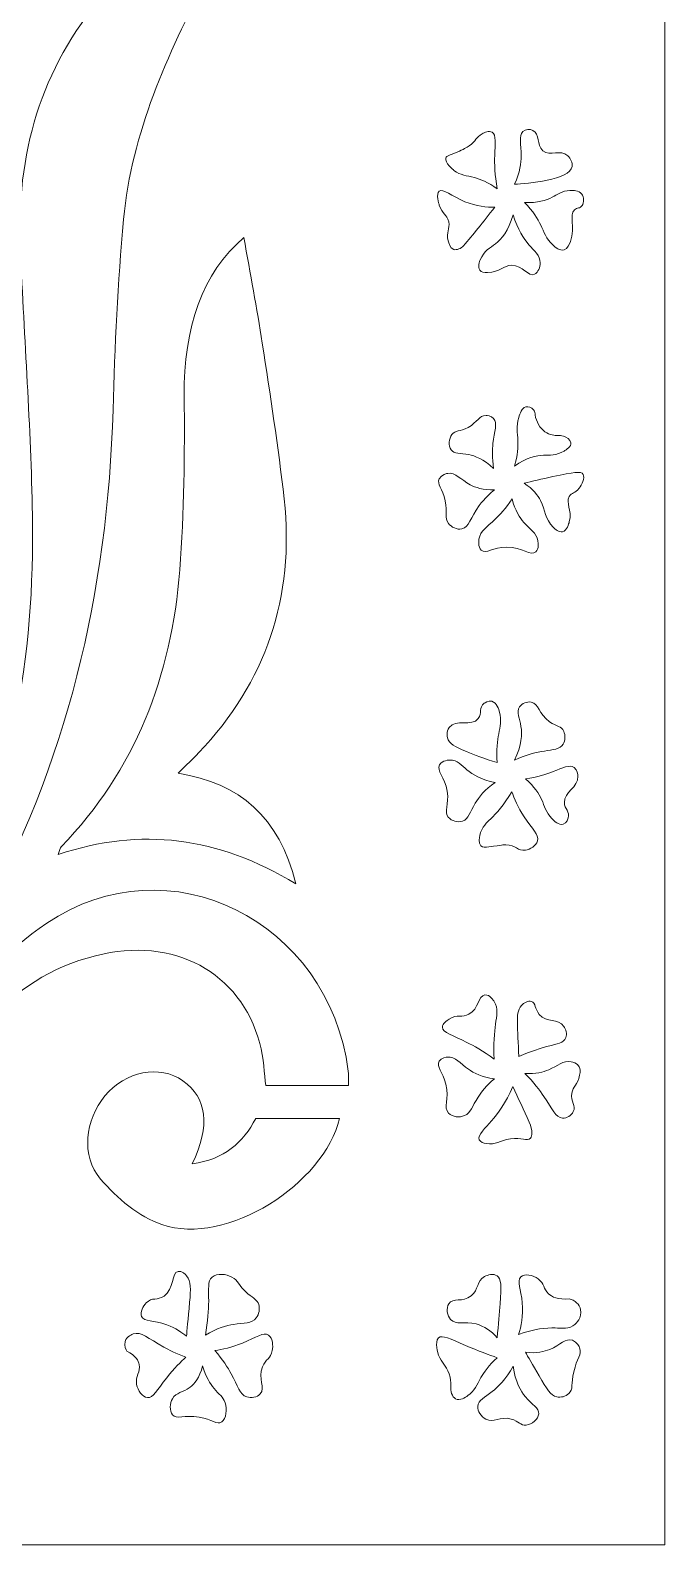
# Model space of a CAD drawing. Header units: inches. Extents: x 195 to 1095, y -2045 to -167.
# Drawn here: x 783 to 1095, y -2045 to -1300 of the extents above; entities that cross this region are included whole.
import ezdxf

# ---------------------------------------------------------------- set-up
doc = ezdxf.new("R2010")
doc.units = ezdxf.units.IN
doc.header["$MEASUREMENT"] = 0
doc.layers.add('_U+0421_U+043B_U+043E_U+0439 1', color=7, linetype='Continuous')

msp = doc.modelspace()

# ---------------------------------------------------------------- linework, layer by layer
at = {"layer": '_U+0421_U+043B_U+043E_U+0439 1', "lineweight": 0}
for points, knots in [([(194.98, -166.59), (194.98, -792.81), (194.98, -1418.92), (194.98, -2044.85), (495.04, -2044.85), (795.1, -2044.85), (1094.98, -2044.85), (1094.98, -1418.47), (1094.98, -792.48), (1094.98, -166.59), (794.85, -166.59), (494.92, -166.59), (194.98, -166.59)], [0, 0, 0, 0, 1, 1, 1, 2, 2, 2, 3, 3, 3, 4, 4, 4, 4]), ([(740.18, -1737.17), (773.75, -1675.37), (785.05, -1608.3), (783.81, -1538.51), (783.04, -1495.15), (779.83, -1451.84), (777.87, -1408.5), (775.73, -1361.2), (787.85, -1318.77), (818.58, -1283.16), (836, -1262.97), (857.7, -1249.88), (885.53, -1242.29), (879.57, -1254.59), (874.87, -1264.97), (869.62, -1275.03), (850.17, -1312.27), (832.65, -1350.39), (828.67, -1393.22), (825.79, -1424.31), (824.4, -1455.6), (823.49, -1486.83), (820.87, -1576.67), (800.84, -1661.43), (757.23, -1739.47), (752.53, -1747.88), (746.64, -1755.57), (741.23, -1763.54), (739.74, -1765.73), (737.99, -1767.73), (736.37, -1769.82), (734.82, -1769.28), (733.28, -1768.75), (731.73, -1768.21), (734.44, -1757.81), (735.24, -1746.27), (740.18, -1737.17)], [0, 0, 0, 0, 1, 1, 1, 2, 2, 2, 3, 3, 3, 4, 4, 4, 5, 5, 5, 6, 6, 6, 7, 7, 7, 8, 8, 8, 9, 9, 9, 10, 10, 10, 11, 11, 11, 12, 12, 12, 12]), ([(987.27, -1363.05), (987.62, -1361.93), (988.81, -1361.84), (992.82, -1360.07), (995.92, -1358.71), (997.46, -1358.02), (998.78, -1357.07), (1002.17, -1354.61), (1001.99, -1352.71), (1005.13, -1351.13), (1006.32, -1350.53), (1008.53, -1349.42), (1010.03, -1350.32), (1012.18, -1351.61), (1011.45, -1356.16), (1011.3, -1361.77), (1011.19, -1365.79), (1011.35, -1371.39), (1012.58, -1378.23), (1008.1, -1374.93), (1004.14, -1373.41), (1001.31, -1372.63), (997.37, -1371.55), (994.58, -1371.63), (991.24, -1369.1), (990.95, -1368.87), (986.52, -1365.46), (987.27, -1363.05)], [0, 0, 0, 0, 1, 1, 1, 2, 2, 2, 3, 3, 3, 4, 4, 4, 5, 5, 5, 6, 6, 6, 7, 7, 7, 8, 8, 8, 9, 9, 9, 9]), ([(1024.38, -1362.06), (1024.45, -1356.3), (1022.89, -1352.07), (1025.2, -1350.02), (1026.47, -1348.89), (1028.61, -1348.69), (1030.14, -1349.44), (1033.61, -1351.14), (1031.69, -1356.6), (1035.07, -1359.42), (1038.69, -1362.44), (1043.7, -1358.48), (1047.3, -1361.92), (1048.71, -1363.26), (1049.68, -1365.51), (1049.42, -1367.21), (1048.37, -1373.94), (1027.32, -1375.54), (1021.12, -1375.92), (1023.75, -1370.13), (1024.34, -1365.37), (1024.38, -1362.06)], [0, 0, 0, 0, 1, 1, 1, 2, 2, 2, 3, 3, 3, 4, 4, 4, 5, 5, 5, 6, 6, 6, 7, 7, 7, 7]), ([(984.02, -1379.31), (985.89, -1377.79), (989.98, -1381.8), (996.67, -1384.52), (1002.29, -1386.81), (1007.5, -1387.28), (1011.36, -1387.24), (1005.27, -1394.81), (1000.75, -1400.66), (995.92, -1406.22), (994.86, -1407.44), (992.48, -1408.43), (991.13, -1408.02), (989.29, -1407.46), (988.64, -1404.8), (988.36, -1403.7), (987.22, -1399.32), (989.46, -1398.07), (988.65, -1394.35), (987.85, -1390.7), (985.44, -1390.77), (984.03, -1386.21), (983.81, -1385.5), (982.33, -1380.7), (984.02, -1379.31)], [0, 0, 0, 0, 1, 1, 1, 2, 2, 2, 3, 3, 3, 4, 4, 4, 5, 5, 5, 6, 6, 6, 7, 7, 7, 8, 8, 8, 8]), ([(1048.57, -1404.04), (1048.02, -1405.5), (1047.2, -1407.62), (1045.43, -1408.16), (1043.31, -1408.81), (1041.06, -1406.82), (1039.87, -1405.75), (1036.47, -1402.7), (1035.56, -1399.4), (1033.94, -1395.97), (1032.56, -1393.04), (1030.2, -1389.05), (1025.98, -1384.85), (1032.35, -1385.26), (1036.69, -1383.82), (1039.57, -1382.32), (1042.03, -1381.03), (1044.4, -1379.17), (1048.32, -1378.96), (1048.4, -1378.95), (1048.52, -1378.95), (1048.69, -1378.94), (1049.91, -1378.9), (1052.65, -1378.84), (1054.11, -1380.73), (1055.34, -1382.31), (1055.37, -1384.87), (1054.34, -1386.43), (1053.27, -1388.02), (1051.89, -1387.27), (1050.54, -1388.48), (1047.66, -1391.07), (1051.29, -1396.77), (1048.57, -1404.04)], [0, 0, 0, 0, 1, 1, 1, 2, 2, 2, 3, 3, 3, 4, 4, 4, 5, 5, 5, 6, 6, 6, 7, 7, 7, 8, 8, 8, 9, 9, 9, 10, 10, 10, 11, 11, 11, 11]), ([(1007.78, -1419.32), (1006.1, -1419.37), (1004.75, -1419.17), (1004.01, -1418.21), (1002.79, -1416.62), (1003.89, -1413.83), (1004.21, -1413.03), (1005.86, -1408.82), (1009.29, -1407.1), (1011.72, -1405.21), (1014.57, -1402.99), (1018.07, -1398.95), (1020.32, -1390.93), (1022.53, -1398.17), (1025.66, -1402.76), (1028.17, -1405.65), (1030.75, -1408.62), (1033.68, -1410.94), (1033.66, -1414.61), (1033.65, -1416.56), (1032.8, -1419.3), (1030.9, -1420.15), (1027.61, -1421.63), (1025.26, -1415.68), (1019.66, -1415.75), (1015.5, -1415.8), (1014.07, -1419.13), (1007.78, -1419.32)], [0, 0, 0, 0, 1, 1, 1, 2, 2, 2, 3, 3, 3, 4, 4, 4, 5, 5, 5, 6, 6, 6, 7, 7, 7, 8, 8, 8, 9, 9, 9, 9]), ([(797.96, -1701.64), (834.41, -1664.18), (852.31, -1617.78), (856.34, -1565.48), (858.53, -1537.1), (858.77, -1508.49), (858.5, -1480), (858.18, -1446.52), (867.4, -1419.37), (887.88, -1402.12), (891.01, -1419.93), (894.31, -1436.93), (896.92, -1454.05), (900.81, -1479.52), (904.84, -1505), (907.67, -1530.62), (913.03, -1579.16), (898.61, -1620.82), (865.62, -1655.47), (862.75, -1658.48), (859.72, -1661.33), (855.52, -1665.5), (885.8, -1670.47), (905.28, -1686.76), (913.37, -1719.92), (875.14, -1696.64), (837.22, -1691.98), (796.53, -1705.45), (797.3, -1703.34), (797.38, -1702.23), (797.96, -1701.64)], [0, 0, 0, 0, 1, 1, 1, 2, 2, 2, 3, 3, 3, 4, 4, 4, 5, 5, 5, 6, 6, 6, 7, 7, 7, 8, 8, 8, 9, 9, 9, 10, 10, 10, 10]), ([(1021.09, -1514.46), (1022.59, -1509.22), (1022.8, -1504.95), (1022.69, -1501.94), (1022.55, -1498.18), (1021.87, -1495.07), (1023.15, -1490.61), (1023.7, -1488.67), (1024.54, -1485.91), (1026.58, -1485.37), (1027.87, -1485.04), (1029.54, -1485.67), (1030.42, -1486.82), (1031.11, -1487.72), (1031.15, -1488.71), (1031.22, -1489.37), (1031.59, -1492.61), (1033.68, -1495.96), (1036.02, -1497.6), (1038.34, -1499.22), (1041.33, -1499.42), (1041.97, -1499.46), (1043.35, -1499.55), (1044, -1499.36), (1045.23, -1499.77), (1046.59, -1500.23), (1048.6, -1501.45), (1048.81, -1503.02), (1049.06, -1504.94), (1046.39, -1506.55), (1045.46, -1507.12), (1041.71, -1509.42), (1038.14, -1509.02), (1035.35, -1509.13), (1031.87, -1509.28), (1027, -1510.33), (1021.09, -1514.46)], [0, 0, 0, 0, 1, 1, 1, 2, 2, 2, 3, 3, 3, 4, 4, 4, 5, 5, 5, 6, 6, 6, 7, 7, 7, 8, 8, 8, 9, 9, 9, 10, 10, 10, 11, 11, 11, 12, 12, 12, 12]), ([(1010.77, -1515.61), (1005.87, -1511.04), (1001.53, -1509.45), (998.5, -1508.84), (994.41, -1508.02), (991.4, -1508.7), (989.81, -1506.44), (988.41, -1504.46), (988.74, -1501.08), (990.22, -1499.02), (991.96, -1496.62), (993.96, -1497.82), (998.21, -1495.48), (1002.96, -1492.87), (1003.6, -1489.65), (1007.03, -1489.65), (1007.46, -1489.65), (1009.48, -1489.65), (1010.77, -1491.08), (1012.88, -1493.4), (1011.13, -1497.41), (1010.45, -1503.41), (1010.13, -1506.23), (1009.95, -1510.39), (1010.77, -1515.61)], [0, 0, 0, 0, 1, 1, 1, 2, 2, 2, 3, 3, 3, 4, 4, 4, 5, 5, 5, 6, 6, 6, 7, 7, 7, 8, 8, 8, 8]), ([(995.16, -1545.4), (992.68, -1545.97), (989.94, -1544.49), (988.5, -1542.66), (986.3, -1539.85), (988.22, -1537.54), (986.96, -1531.59), (985.67, -1525.5), (982.7, -1523.39), (984.01, -1520.73), (985.06, -1518.59), (987.88, -1518.14), (988.23, -1518.09), (992.15, -1517.52), (994.45, -1521.13), (999.2, -1523.66), (1001.73, -1525.01), (1005.59, -1526.39), (1011.22, -1526.2), (1009.26, -1527.71), (1006.4, -1530.22), (1003.7, -1533.94), (999.28, -1540.02), (998.74, -1544.58), (995.16, -1545.4)], [0, 0, 0, 0, 1, 1, 1, 2, 2, 2, 3, 3, 3, 4, 4, 4, 5, 5, 5, 6, 6, 6, 7, 7, 7, 8, 8, 8, 8]), ([(1052.79, -1525.42), (1050.73, -1528.14), (1049.22, -1527.4), (1048.03, -1529.44), (1046.03, -1532.81), (1049.58, -1535.93), (1048.01, -1541.86), (1047.74, -1542.85), (1046.86, -1546.2), (1044.72, -1546.76), (1042.9, -1547.23), (1041.05, -1545.48), (1040.07, -1544.53), (1035.97, -1540.54), (1036.4, -1536.41), (1033.8, -1531.44), (1032.51, -1528.98), (1030.22, -1525.8), (1025.79, -1522.89), (1029.61, -1522), (1034.42, -1520.91), (1039.99, -1519.7), (1050.2, -1517.48), (1053.72, -1516.86), (1054.79, -1518.58), (1055.86, -1520.3), (1054.07, -1523.74), (1052.79, -1525.42)], [0, 0, 0, 0, 1, 1, 1, 2, 2, 2, 3, 3, 3, 4, 4, 4, 5, 5, 5, 6, 6, 6, 7, 7, 7, 8, 8, 8, 9, 9, 9, 9]), ([(1031.59, -1556.65), (1029.1, -1559), (1024.92, -1554.28), (1017.2, -1554.34), (1010.51, -1554.4), (1007.03, -1558), (1004.68, -1555.81), (1002.96, -1554.19), (1003.47, -1550.95), (1003.56, -1550.38), (1004.19, -1546.37), (1007.44, -1544.46), (1011.44, -1540.69), (1013.71, -1538.54), (1016.75, -1535.29), (1019.85, -1530.61), (1021.34, -1536.36), (1023.72, -1539.94), (1025.64, -1542.16), (1028.68, -1545.66), (1031.84, -1547.23), (1032.53, -1551.26), (1032.66, -1552.01), (1033.2, -1555.13), (1031.59, -1556.65)], [0, 0, 0, 0, 1, 1, 1, 2, 2, 2, 3, 3, 3, 4, 4, 4, 5, 5, 5, 6, 6, 6, 7, 7, 7, 8, 8, 8, 8]), ([(1013.26, -1646.08), (1012.67, -1649.36), (1012.12, -1654.16), (1012.52, -1660.32), (1006.32, -1658.41), (1001.22, -1656.46), (997.39, -1654.88), (991.58, -1652.47), (988.81, -1650.94), (988.1, -1648.1), (988.05, -1647.91), (987.39, -1645.15), (988.93, -1642.99), (992.09, -1638.58), (1000.05, -1642.88), (1003.21, -1638.65), (1005.06, -1636.18), (1003.54, -1633.16), (1006.14, -1631.11), (1006.32, -1630.97), (1008.04, -1629.66), (1009.9, -1630.16), (1012.37, -1630.82), (1013.32, -1634.21), (1013.69, -1635.51), (1014.8, -1639.49), (1013.89, -1642.61), (1013.26, -1646.08)], [0, 0, 0, 0, 1, 1, 1, 2, 2, 2, 3, 3, 3, 4, 4, 4, 5, 5, 5, 6, 6, 6, 7, 7, 7, 8, 8, 8, 9, 9, 9, 9]), ([(1045.01, -1651.21), (1043.36, -1653.87), (1039.93, -1653.92), (1035.77, -1654.59), (1032.04, -1655.19), (1026.98, -1656.39), (1020.99, -1659.07), (1024.69, -1651.78), (1024.87, -1646.32), (1024.24, -1642.55), (1023.59, -1638.72), (1021.89, -1635.44), (1023.58, -1632.91), (1024.72, -1631.19), (1027.17, -1630.18), (1029.32, -1630.58), (1033.28, -1631.31), (1032.75, -1636.22), (1038.3, -1640.2), (1041.75, -1642.68), (1044.08, -1642.32), (1045.26, -1644.94), (1046.11, -1646.82), (1046.14, -1649.38), (1045.01, -1651.21)], [0, 0, 0, 0, 1, 1, 1, 2, 2, 2, 3, 3, 3, 4, 4, 4, 5, 5, 5, 6, 6, 6, 7, 7, 7, 8, 8, 8, 8]), ([(987.95, -1674.4), (986.85, -1667.22), (982.51, -1664.36), (984.15, -1661.39), (985.43, -1659.08), (989, -1659.03), (989.36, -1659.03), (992.85, -1659.04), (995.09, -1661.7), (997.65, -1663.84), (1000.42, -1666.13), (1004.74, -1668.77), (1011.5, -1670.11), (1006.4, -1673.6), (1003.48, -1677.34), (1001.73, -1680.27), (999.17, -1684.57), (998.58, -1688.02), (995.53, -1689.07), (993.21, -1689.87), (990.1, -1689.09), (988.48, -1687.09), (986.09, -1684.14), (988.97, -1681.06), (987.95, -1674.4)], [0, 0, 0, 0, 1, 1, 1, 2, 2, 2, 3, 3, 3, 4, 4, 4, 5, 5, 5, 6, 6, 6, 7, 7, 7, 8, 8, 8, 8]), ([(1045.57, -1679.95), (1045.7, -1683.13), (1048.33, -1684.42), (1047.49, -1687.49), (1047.44, -1687.66), (1046.76, -1689.99), (1044.99, -1690.56), (1042.83, -1691.25), (1040.52, -1688.89), (1039.46, -1687.81), (1036.41, -1684.7), (1035.94, -1681.76), (1034.36, -1678.37), (1033.14, -1675.73), (1030.91, -1672.07), (1026.5, -1668.35), (1032.31, -1667.4), (1036.88, -1665.96), (1040.13, -1664.72), (1044.76, -1662.95), (1048.16, -1661.07), (1050.4, -1662.74), (1051.95, -1663.89), (1052.19, -1666.16), (1052.22, -1666.89), (1052.52, -1672.64), (1045.35, -1674.6), (1045.57, -1679.95)], [0, 0, 0, 0, 1, 1, 1, 2, 2, 2, 3, 3, 3, 4, 4, 4, 5, 5, 5, 6, 6, 6, 7, 7, 7, 8, 8, 8, 9, 9, 9, 9]), ([(1032.33, -1698.82), (1031.67, -1701.31), (1028.74, -1702.94), (1026.49, -1703.32), (1022.55, -1703.98), (1021.8, -1700.69), (1016.78, -1700.68), (1015.38, -1700.67), (1015.46, -1700.93), (1008.49, -1701.68), (1006.65, -1701.88), (1005.41, -1701.99), (1004.56, -1701.18), (1003.16, -1699.84), (1003.77, -1697), (1003.96, -1696.16), (1004.86, -1691.99), (1007.78, -1689.38), (1009.19, -1688.05), (1012.1, -1685.3), (1015.84, -1681.1), (1019.68, -1674.59), (1020.87, -1677.89), (1022.75, -1682.24), (1025.78, -1686.88), (1029.77, -1692.98), (1033.16, -1695.63), (1032.33, -1698.82)], [0, 0, 0, 0, 1, 1, 1, 2, 2, 2, 3, 3, 3, 4, 4, 4, 5, 5, 5, 6, 6, 6, 7, 7, 7, 8, 8, 8, 9, 9, 9, 9]), ([(939.29, -1819.1), (925.6, -1819.1), (912.28, -1819.1), (898.68, -1819.1), (897.92, -1813.54), (897.69, -1805.68), (895.7, -1798.33), (886.21, -1763.22), (853.41, -1745.5), (814.85, -1755.24), (769.93, -1766.6), (747.12, -1801.17), (732.85, -1843.61), (729.94, -1852.28), (725.83, -1856.81), (717.16, -1856.78), (716.79, -1856.12), (716.04, -1855.4), (716.15, -1854.88), (726.69, -1806.26), (750.86, -1766.37), (790.84, -1739.3), (850.85, -1698.69), (929.66, -1738.01), (939.24, -1811.96), (939.63, -1814.96), (939.29, -1818.08), (939.29, -1819.1)], [0, 0, 0, 0, 1, 1, 1, 2, 2, 2, 3, 3, 3, 4, 4, 4, 5, 5, 5, 6, 6, 6, 7, 7, 7, 8, 8, 8, 9, 9, 9, 9]), ([(1011.06, -1806.18), (1005.66, -1802.1), (1000.95, -1799.48), (997.65, -1797.84), (990.85, -1794.47), (985.6, -1793.06), (985.56, -1790.35), (985.53, -1788.59), (987.71, -1787.18), (988.93, -1786.39), (992.95, -1783.81), (995.23, -1785.83), (998.64, -1784.05), (1003.62, -1781.43), (1003.1, -1774.79), (1006.51, -1774.51), (1008.88, -1774.31), (1010.81, -1777.35), (1011.06, -1777.73), (1013.16, -1781.05), (1012.29, -1784.87), (1011.72, -1788.89), (1011.14, -1792.92), (1010.63, -1798.73), (1011.06, -1806.18)], [0, 0, 0, 0, 1, 1, 1, 2, 2, 2, 3, 3, 3, 4, 4, 4, 5, 5, 5, 6, 6, 6, 7, 7, 7, 8, 8, 8, 8]), ([(1033.22, -1784.1), (1036.85, -1788.41), (1042.41, -1785.7), (1045.35, -1790.03), (1046.33, -1791.48), (1047.01, -1793.7), (1046.32, -1795.5), (1045.33, -1798.08), (1041.93, -1798.62), (1037.6, -1799.75), (1034.14, -1800.65), (1029.2, -1802.15), (1023.25, -1804.74), (1022.77, -1798.22), (1022.57, -1792.56), (1022.49, -1787.94), (1022.44, -1785), (1022.44, -1781.94), (1024.46, -1779.72), (1025.6, -1778.46), (1027.68, -1777.14), (1029.44, -1777.73), (1031.63, -1778.47), (1030.93, -1781.37), (1033.22, -1784.1)], [0, 0, 0, 0, 1, 1, 1, 2, 2, 2, 3, 3, 3, 4, 4, 4, 5, 5, 5, 6, 6, 6, 7, 7, 7, 8, 8, 8, 8]), ([(847.53, -1887.44), (836.25, -1883.6), (825.48, -1874.51), (817.35, -1865.11), (807.48, -1853.69), (809.82, -1835.99), (819.5, -1824.19), (829.54, -1811.95), (846.44, -1808.68), (857.89, -1816.75), (869.72, -1825.1), (871.51, -1838.74), (862.42, -1857.54), (878.22, -1855.62), (887.58, -1846.92), (893.71, -1835.24), (908.14, -1835.24), (921.84, -1835.24), (934.93, -1835.24), (927.45, -1867.23), (879.48, -1898.32), (847.53, -1887.44)], [0, 0, 0, 0, 1, 1, 1, 2, 2, 2, 3, 3, 3, 4, 4, 4, 5, 5, 5, 6, 6, 6, 7, 7, 7, 7]), ([(987.24, -1818.39), (985.79, -1812.4), (982.55, -1809.71), (984.02, -1807.15), (985.05, -1805.34), (987.58, -1805.11), (988.02, -1805.07), (991.93, -1804.72), (994.33, -1808.22), (998.36, -1811.05), (1000.97, -1812.89), (1005.03, -1814.99), (1011.16, -1815.74), (1007.21, -1819.07), (1004.72, -1822.33), (1003.17, -1824.73), (1000.08, -1829.5), (999.57, -1832.57), (996.45, -1833.88), (994.05, -1834.88), (990.55, -1834.66), (988.62, -1832.63), (985.83, -1829.71), (989.09, -1826), (987.24, -1818.39)], [0, 0, 0, 0, 1, 1, 1, 2, 2, 2, 3, 3, 3, 4, 4, 4, 5, 5, 5, 6, 6, 6, 7, 7, 7, 8, 8, 8, 8]), ([(1049.98, -1831.9), (1049.05, -1833.79), (1046.76, -1835.24), (1044.66, -1835.11), (1041.28, -1834.89), (1039.7, -1830.61), (1035.49, -1824.41), (1033.57, -1821.58), (1030.56, -1817.55), (1026.15, -1813.11), (1031.46, -1813.49), (1035.29, -1812.44), (1037.88, -1811.35), (1042.39, -1809.44), (1044.93, -1806.64), (1048.96, -1807.41), (1049.59, -1807.53), (1051.92, -1807.98), (1052.93, -1809.88), (1053.42, -1810.81), (1053.51, -1811.93), (1053.09, -1813.94), (1052.03, -1818.97), (1049.91, -1819.38), (1049.27, -1822.8), (1048.46, -1827.13), (1051.42, -1828.94), (1049.98, -1831.9)], [0, 0, 0, 0, 1, 1, 1, 2, 2, 2, 3, 3, 3, 4, 4, 4, 5, 5, 5, 6, 6, 6, 7, 7, 7, 8, 8, 8, 9, 9, 9, 9]), ([(1007.2, -1847.6), (1005.94, -1847.34), (1004.22, -1846.98), (1003.71, -1845.71), (1002.76, -1843.37), (1006.72, -1839.84), (1009.75, -1836.45), (1012.8, -1833.03), (1016.79, -1827.66), (1020.21, -1819.49), (1022.91, -1825.34), (1025.61, -1831.18), (1028.31, -1837.03), (1030.02, -1841.43), (1029.87, -1843.77), (1028.84, -1844.94), (1027.25, -1846.74), (1024.7, -1844.49), (1019.03, -1845.25), (1013.65, -1845.97), (1011.78, -1848.57), (1007.2, -1847.6)], [0, 0, 0, 0, 1, 1, 1, 2, 2, 2, 3, 3, 3, 4, 4, 4, 5, 5, 5, 6, 6, 6, 7, 7, 7, 7]), ([(839.79, -1925.93), (842.67, -1922.99), (845.33, -1924.93), (848.61, -1922.6), (853.59, -1919.05), (852.13, -1911.17), (855.54, -1910.47), (857.4, -1910.09), (859.19, -1912.14), (859.62, -1912.62), (862.04, -1915.39), (861.74, -1919.23), (861.17, -1925.54), (860.38, -1934.26), (859.87, -1939.68), (859.62, -1942.38), (857.66, -1940.7), (854.41, -1938.29), (849.92, -1936.69), (843.41, -1934.39), (838.74, -1935.39), (837.54, -1932.58), (836.64, -1930.47), (838.26, -1927.5), (839.79, -1925.93)], [0, 0, 0, 0, 1, 1, 1, 2, 2, 2, 3, 3, 3, 4, 4, 4, 5, 5, 5, 6, 6, 6, 7, 7, 7, 8, 8, 8, 8]), ([(872.19, -1913.34), (874.65, -1911.09), (879.19, -1911.81), (881.98, -1913.22), (885.44, -1914.96), (884.67, -1916.97), (889.86, -1921.43), (892.89, -1924.03), (894.48, -1924.49), (895.16, -1926.67), (895.82, -1928.8), (895.38, -1931.49), (893.98, -1933.31), (891.72, -1936.25), (887.95, -1935.63), (882.74, -1936.5), (879.4, -1937.06), (874.59, -1938.37), (868.92, -1941.86), (870.2, -1934.98), (870.52, -1929.28), (870.55, -1925.15), (870.59, -1918.79), (869.95, -1915.38), (872.19, -1913.34)], [0, 0, 0, 0, 1, 1, 1, 2, 2, 2, 3, 3, 3, 4, 4, 4, 5, 5, 5, 6, 6, 6, 7, 7, 7, 8, 8, 8, 8]), ([(988.66, -1926.44), (990.71, -1923.1), (995.44, -1925.98), (999.76, -1922.41), (1003.51, -1919.31), (1002.28, -1915.22), (1006.33, -1913.01), (1007.86, -1912.18), (1010.66, -1911.34), (1012.51, -1912.62), (1014.61, -1914.07), (1014.55, -1917.57), (1013.93, -1926.35), (1013.61, -1930.88), (1013.16, -1936.54), (1012.52, -1943.09), (1009.53, -1939.71), (1006.11, -1937.34), (1002.2, -1936.3), (996.29, -1934.74), (992.27, -1937.04), (989.63, -1934.15), (987.86, -1932.21), (987.34, -1928.6), (988.66, -1926.44)], [0, 0, 0, 0, 1, 1, 1, 2, 2, 2, 3, 3, 3, 4, 4, 4, 5, 5, 5, 6, 6, 6, 7, 7, 7, 8, 8, 8, 8]), ([(1050.77, -1936.5), (1047.95, -1938.92), (1044.38, -1938.38), (1041.02, -1938.28), (1036.79, -1938.15), (1030.7, -1938.63), (1023.06, -1941.56), (1024.3, -1937.64), (1025.45, -1932.23), (1024.89, -1925.93), (1024.3, -1919.26), (1022.13, -1915.2), (1024.14, -1913.21), (1025.95, -1911.42), (1030.17, -1912.25), (1032.77, -1914.19), (1035.71, -1916.38), (1035.26, -1919), (1037.83, -1921.43), (1039.48, -1922.98), (1042.39, -1924.49), (1047.96, -1923.97), (1050.79, -1924.55), (1053, -1926.63), (1053.59, -1929.26), (1054.47, -1933.24), (1051.12, -1936.2), (1050.77, -1936.5)], [0, 0, 0, 0, 1, 1, 1, 2, 2, 2, 3, 3, 3, 4, 4, 4, 5, 5, 5, 6, 6, 6, 7, 7, 7, 8, 8, 8, 9, 9, 9, 9]), ([(840.4, -1972.51), (837.9, -1972.3), (835.67, -1968.97), (835.1, -1966.05), (834.3, -1961.88), (837.16, -1959.91), (836.42, -1956.26), (836.04, -1954.42), (834.7, -1951.97), (830.23, -1949.61), (829.94, -1949.12), (828.82, -1947.1), (829.48, -1944.91), (830.25, -1942.33), (832.94, -1941.36), (833.41, -1941.2), (837.39, -1939.86), (840.72, -1943.43), (848.42, -1947.65), (850.84, -1948.98), (854.54, -1950.84), (859.37, -1952.59), (856.95, -1954.8), (853.55, -1958.18), (849.92, -1962.72), (845.02, -1968.86), (843.23, -1972.74), (840.4, -1972.51)], [0, 0, 0, 0, 1, 1, 1, 2, 2, 2, 3, 3, 3, 4, 4, 4, 5, 5, 5, 6, 6, 6, 7, 7, 7, 8, 8, 8, 9, 9, 9, 9]), ([(901.87, -1949.42), (901.14, -1953.4), (898.56, -1953.42), (896.99, -1957.44), (894.68, -1963.35), (898.55, -1967.56), (895.92, -1970.67), (894.38, -1972.5), (891.38, -1972.86), (889.28, -1972.16), (885.71, -1970.99), (884.9, -1966.85), (881.61, -1960.77), (880.01, -1957.8), (877.5, -1953.78), (873.61, -1949.43), (877.14, -1948.9), (881.9, -1947.87), (887.24, -1945.7), (893.97, -1942.97), (897.5, -1940.11), (899.99, -1941.78), (902.09, -1943.19), (902.3, -1947.04), (901.87, -1949.42)], [0, 0, 0, 0, 1, 1, 1, 2, 2, 2, 3, 3, 3, 4, 4, 4, 5, 5, 5, 6, 6, 6, 7, 7, 7, 8, 8, 8, 8]), ([(998.07, -1971.53), (996.78, -1972.43), (994.19, -1974.2), (992.07, -1973.1), (990.3, -1972.17), (989.36, -1969.49), (989.76, -1966.44), (989.77, -1965.06), (989.64, -1963.02), (988.88, -1960.77), (987.44, -1956.47), (985.05, -1955.68), (983.72, -1951.66), (983.45, -1950.85), (981.55, -1945.12), (983.67, -1943.17), (985.5, -1941.47), (989.29, -1943.58), (996.95, -1946.87), (1003.29, -1949.59), (1008.66, -1951.57), (1012.47, -1952.89), (1008.47, -1956.61), (1006.03, -1960.14), (1004.54, -1962.69), (1002.45, -1966.26), (1001.46, -1969.18), (998.07, -1971.53)], [0, 0, 0, 0, 1, 1, 1, 2, 2, 2, 3, 3, 3, 4, 4, 4, 5, 5, 5, 6, 6, 6, 7, 7, 7, 8, 8, 8, 9, 9, 9, 9]), ([(1050.21, -1959.79), (1048.8, -1965.89), (1050.08, -1968.38), (1047.77, -1970.55), (1046.18, -1972.05), (1043.8, -1972.54), (1041.86, -1972.14), (1038.95, -1971.54), (1036.97, -1968.27), (1033.14, -1961.74), (1029.98, -1956.36), (1027.59, -1952.23), (1026.42, -1950.21), (1031.91, -1950.89), (1035.81, -1949.89), (1038.4, -1948.83), (1043.56, -1946.69), (1046.2, -1943.14), (1049.54, -1944.28), (1051.97, -1945.11), (1053.02, -1947.81), (1053.09, -1948), (1054.32, -1951.33), (1051.73, -1953.2), (1050.21, -1959.79)], [0, 0, 0, 0, 1, 1, 1, 2, 2, 2, 3, 3, 3, 4, 4, 4, 5, 5, 5, 6, 6, 6, 7, 7, 7, 8, 8, 8, 8]), ([(876.95, -1984.45), (874.62, -1986.03), (872.44, -1983.18), (865.86, -1982.1), (858.39, -1980.87), (854.85, -1983.49), (852.73, -1980.92), (851.11, -1978.96), (851.47, -1975.37), (852.73, -1973.1), (854.56, -1969.81), (857.77, -1970.19), (861.36, -1967.42), (863.5, -1965.77), (866.04, -1962.79), (867.55, -1956.95), (869.07, -1962.28), (871.32, -1965.76), (873.17, -1968.01), (875.73, -1971.1), (877.64, -1971.98), (878.61, -1975.05), (879.61, -1978.23), (879.32, -1982.85), (876.95, -1984.45)], [0, 0, 0, 0, 1, 1, 1, 2, 2, 2, 3, 3, 3, 4, 4, 4, 5, 5, 5, 6, 6, 6, 7, 7, 7, 8, 8, 8, 8]), ([(1032.96, -1980.53), (1032.76, -1983.21), (1029.65, -1985.71), (1026.77, -1986.01), (1023.86, -1986.31), (1023.32, -1984.14), (1019.45, -1983.08), (1013.63, -1981.47), (1010.95, -1985.31), (1006.89, -1983.08), (1004.69, -1981.87), (1002.77, -1979.25), (1002.95, -1976.81), (1003.17, -1973.83), (1006.47, -1972.41), (1010.08, -1969.57), (1013.01, -1967.27), (1016.88, -1963.46), (1020.38, -1957.04), (1021.41, -1964.79), (1024.12, -1969.37), (1026.39, -1972.12), (1029.69, -1976.1), (1033.18, -1977.56), (1032.96, -1980.53)], [0, 0, 0, 0, 1, 1, 1, 2, 2, 2, 3, 3, 3, 4, 4, 4, 5, 5, 5, 6, 6, 6, 7, 7, 7, 8, 8, 8, 8])]:
    msp.add_open_spline(points, degree=3, knots=knots, dxfattribs=at)

doc.saveas('drawing.dxf')
